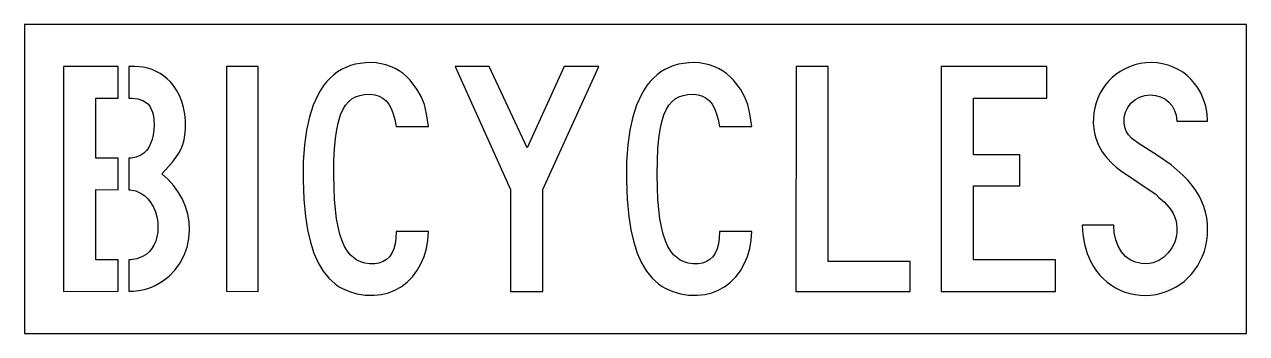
# Model space of a CAD drawing. Header units: inches. Extents: x 0 to 65.2, y 0 to 16.5.
import ezdxf

# ---------------------------------------------------------------- set-up
doc = ezdxf.new("R2010")
doc.units = ezdxf.units.IN
doc.layers.add('CUT', color=1, linetype='CONTINUOUS')
doc.layers.add('SHEET', color=8, linetype='CONTINUOUS')

msp = doc.modelspace()

# ---------------------------------------------------------------- linework, layer by layer
at = {"layer": 'CUT'}
for points in [[(14.878, 8.191), (14.916, 7.174), (15.002, 6.252), (15.116, 5.528), (15.266, 4.877), (15.454, 4.296), (15.68, 3.783), (15.945, 3.337), (16.248, 2.96), (16.589, 2.649), (16.775, 2.518), (16.974, 2.401), (17.348, 2.236), (17.755, 2.121), (18.199, 2.056), (18.672, 2.041), (19.058, 2.079), (19.43, 2.169), (19.783, 2.308), (20.115, 2.497), (20.429, 2.738), (20.713, 3.027), (20.959, 3.354), (21.168, 3.72), (21.336, 4.117), (21.459, 4.541), (21.539, 4.988), (21.572, 5.45), (19.848, 5.451), (19.829, 5.088), (19.786, 4.79), (19.715, 4.524), (19.614, 4.294), (19.486, 4.104), (19.328, 3.951), (19.145, 3.839), (18.93, 3.763), (18.699, 3.728), (18.433, 3.729), (18.181, 3.763), (17.952, 3.83), (17.748, 3.925), (17.563, 4.051), (17.395, 4.208), (17.245, 4.396), (17.091, 4.652), (16.956, 4.952), (16.841, 5.297), (16.744, 5.689), (16.665, 6.129), (16.603, 6.623), (16.558, 7.168), (16.53, 7.771), (16.518, 8.51), (16.527, 9.243), (16.556, 9.869), (16.604, 10.415), (16.672, 10.893), (16.762, 11.31), (16.874, 11.67), (17.009, 11.971), (17.145, 12.192), (17.301, 12.375), (17.478, 12.523), (17.676, 12.635), (17.904, 12.716), (18.162, 12.764), (18.459, 12.776), (18.71, 12.749), (18.933, 12.68), (19.13, 12.573), (19.304, 12.425), (19.456, 12.236), (19.583, 12.008), (19.692, 11.735), (19.776, 11.43), (19.848, 11.051), (21.572, 11.051), (21.474, 11.722), (21.353, 12.23), (21.189, 12.652), (20.959, 13.044), (20.588, 13.531), (20.414, 13.71), (20.224, 13.874), (20.012, 14.024), (19.788, 14.153), (19.552, 14.259), (19.302, 14.344), (19.041, 14.406), (18.775, 14.445), (18.502, 14.46), (18.21, 14.453), (17.929, 14.424), (17.66, 14.373), (17.403, 14.3), (17.159, 14.207), (16.932, 14.095), (16.717, 13.963), (16.514, 13.811), (16.322, 13.639), (16.142, 13.447), (15.974, 13.235), (15.818, 13.004), (15.674, 12.754), (15.422, 12.198), (15.216, 11.563), (15.059, 10.851), (14.95, 10.07), (14.888, 9.174)], [(32.142, 8.191), (32.181, 7.174), (32.266, 6.252), (32.38, 5.528), (32.53, 4.877), (32.718, 4.296), (32.944, 3.783), (33.21, 3.337), (33.512, 2.96), (33.854, 2.649), (34.04, 2.518), (34.238, 2.401), (34.613, 2.236), (35.019, 2.121), (35.463, 2.056), (35.936, 2.041), (36.322, 2.079), (36.694, 2.169), (37.047, 2.308), (37.379, 2.497), (37.693, 2.738), (37.977, 3.027), (38.224, 3.354), (38.433, 3.72), (38.6, 4.117), (38.724, 4.541), (38.803, 4.988), (38.836, 5.45), (37.112, 5.451), (37.094, 5.088), (37.051, 4.79), (36.979, 4.524), (36.879, 4.294), (36.75, 4.104), (36.592, 3.951), (36.409, 3.839), (36.195, 3.763), (35.963, 3.728), (35.697, 3.729), (35.445, 3.763), (35.216, 3.83), (35.012, 3.925), (34.828, 4.051), (34.659, 4.208), (34.509, 4.396), (34.355, 4.652), (34.22, 4.952), (34.105, 5.297), (34.008, 5.689), (33.929, 6.129), (33.867, 6.623), (33.822, 7.168), (33.794, 7.771), (33.783, 8.51), (33.791, 9.243), (33.82, 9.869), (33.868, 10.415), (33.936, 10.893), (34.026, 11.31), (34.139, 11.67), (34.273, 11.971), (34.41, 12.192), (34.565, 12.375), (34.742, 12.523), (34.941, 12.635), (35.168, 12.716), (35.426, 12.764), (35.723, 12.776), (35.974, 12.749), (36.197, 12.68), (36.394, 12.573), (36.568, 12.425), (36.72, 12.236), (36.848, 12.008), (36.956, 11.735), (37.04, 11.43), (37.112, 11.051), (38.836, 11.051), (38.738, 11.722), (38.617, 12.23), (38.453, 12.652), (38.223, 13.044), (37.852, 13.531), (37.678, 13.71), (37.488, 13.874), (37.276, 14.024), (37.052, 14.153), (36.816, 14.259), (36.566, 14.344), (36.305, 14.406), (36.039, 14.445), (35.766, 14.46), (35.474, 14.453), (35.193, 14.424), (34.924, 14.373), (34.668, 14.3), (34.423, 14.207), (34.196, 14.095), (33.981, 13.963), (33.778, 13.811), (33.586, 13.639), (33.407, 13.447), (33.238, 13.235), (33.082, 13.004), (32.938, 12.754), (32.686, 12.198), (32.481, 11.563), (32.323, 10.851), (32.215, 10.07), (32.152, 9.174)], [(56.48, 5.787), (56.506, 5.28), (56.594, 4.765), (56.739, 4.279), (56.938, 3.826), (57.082, 3.573), (57.241, 3.338), (57.416, 3.121), (57.607, 2.92), (57.812, 2.738), (58.032, 2.575), (58.26, 2.435), (58.502, 2.315), (58.758, 2.214), (59.023, 2.137), (59.297, 2.082), (59.578, 2.049), (59.869, 2.04), (60.148, 2.053), (60.425, 2.091), (60.698, 2.153), (60.958, 2.237), (61.212, 2.343), (61.455, 2.47), (61.689, 2.618), (61.91, 2.786), (62.116, 2.972), (62.31, 3.178), (62.484, 3.397), (62.641, 3.631), (62.78, 3.878), (62.898, 4.135), (62.996, 4.403), (63.072, 4.677), (63.128, 4.96), (63.161, 5.246), (63.172, 5.535), (63.159, 5.864), (63.122, 6.179), (63.058, 6.486), (62.969, 6.784), (62.853, 7.076), (62.712, 7.357), (62.544, 7.633), (62.347, 7.906), (62.113, 8.184), (61.849, 8.458), (61.553, 8.729), (61.222, 9), (60.504, 9.509), (59.455, 10.154), (59.117, 10.415), (58.941, 10.604), (58.82, 10.798), (58.745, 11.008), (58.712, 11.25), (58.722, 11.543), (58.788, 11.816), (58.908, 12.069), (59.077, 12.291), (59.292, 12.476), (59.541, 12.613), (59.815, 12.7), (60.107, 12.734), (60.386, 12.714), (60.652, 12.643), (60.892, 12.523), (61.101, 12.358), (61.272, 12.154), (61.404, 11.913), (61.489, 11.649), (61.532, 11.346), (63.169, 11.346), (63.143, 11.735), (63.07, 12.129), (62.955, 12.501), (62.8, 12.851), (62.651, 13.109), (62.479, 13.348), (62.287, 13.567), (62.073, 13.768), (61.839, 13.945), (61.593, 14.097), (61.33, 14.224), (61.058, 14.323), (60.769, 14.398), (60.472, 14.443), (60.17, 14.46), (59.865, 14.449), (59.569, 14.408), (59.28, 14.34), (58.998, 14.244), (58.727, 14.12), (58.495, 13.987), (58.273, 13.832), (58.07, 13.66), (57.879, 13.469), (57.706, 13.262), (57.554, 13.042), (57.42, 12.809), (57.306, 12.564), (57.213, 12.307), (57.143, 12.044), (57.096, 11.777), (57.071, 11.502), (57.069, 11.225), (57.091, 10.953), (57.136, 10.688), (57.204, 10.43), (57.348, 10.06), (57.542, 9.708), (57.785, 9.376), (58.075, 9.07), (58.29, 8.881), (58.523, 8.705), (60.42, 7.42), (60.56, 7.262), (60.864, 7.006), (61.104, 6.752), (61.229, 6.585), (61.33, 6.415), (61.409, 6.241), (61.468, 6.057), (61.508, 5.855), (61.528, 5.639), (61.526, 5.421), (61.502, 5.215), (61.414, 4.887), (61.269, 4.582), (61.072, 4.307), (60.831, 4.076), (60.56, 3.901), (60.264, 3.783), (59.958, 3.729), (59.637, 3.736), (59.32, 3.804), (59.037, 3.932), (58.787, 4.118), (58.572, 4.363), (58.398, 4.659), (58.269, 5.003), (58.189, 5.383), (58.161, 5.786)], [(2.078, 2.251), (5.01, 2.256), (5.01, 3.938), (3.803, 3.935), (3.803, 7.682), (5.01, 7.679), (5.01, 9.369), (3.803, 9.368), (3.805, 12.566), (5.01, 12.564), (5.01, 14.251), (2.078, 14.251)], [(5.573, 2.257), (5.814, 2.257), (6.116, 2.291), (6.413, 2.354), (6.703, 2.446), (6.98, 2.565), (7.373, 2.792), (7.729, 3.072), (8.046, 3.402), (8.315, 3.775), (8.53, 4.183), (8.686, 4.614), (8.781, 5.066), (8.814, 5.526), (8.791, 5.957), (8.721, 6.378), (8.606, 6.779), (8.443, 7.166), (8.234, 7.536), (7.98, 7.885), (7.682, 8.215), (7.342, 8.522), (7.898, 9.145), (8.089, 9.395), (8.241, 9.626), (8.362, 9.855), (8.457, 10.089), (8.526, 10.332), (8.572, 10.595), (8.6, 10.954), (8.597, 11.354), (8.563, 11.717), (8.499, 12.061), (8.405, 12.389), (8.281, 12.699), (8.127, 12.988), (7.947, 13.251), (7.79, 13.437), (7.618, 13.605), (7.433, 13.755), (7.238, 13.885), (7.03, 13.996), (6.812, 14.088), (6.582, 14.16), (6.347, 14.211), (5.896, 14.251), (5.573, 14.251), (5.573, 12.563), (5.751, 12.563), (6.061, 12.524), (6.32, 12.44), (6.466, 12.358), (6.588, 12.256), (6.69, 12.132), (6.772, 11.986), (6.836, 11.818), (6.882, 11.621), (6.909, 11.399), (6.919, 11.146), (6.908, 10.863), (6.874, 10.602), (6.816, 10.358), (6.737, 10.138), (6.634, 9.94), (6.51, 9.769), (6.366, 9.627), (6.206, 9.516), (5.966, 9.415), (5.697, 9.37), (5.573, 9.369), (5.573, 7.678), (5.638, 7.678), (5.943, 7.615), (6.229, 7.483), (6.421, 7.345), (6.598, 7.172), (6.754, 6.97), (6.886, 6.741), (6.991, 6.492), (7.067, 6.228), (7.113, 5.951), (7.129, 5.666), (7.116, 5.407), (7.076, 5.162), (7.01, 4.932), (6.917, 4.722), (6.801, 4.535), (6.658, 4.368), (6.493, 4.226), (6.31, 4.112), (6.006, 3.995), (5.669, 3.939), (5.573, 3.939)], [(10.793, 2.254), (12.476, 2.251), (12.476, 14.249), (10.795, 14.251)], [(23.004, 14.25), (25.95, 7.682), (25.952, 2.251), (27.676, 2.251), (27.677, 7.684), (30.666, 14.251), (28.814, 14.251), (26.835, 9.915), (24.814, 14.251)], [(41.194, 2.251), (47.298, 2.251), (47.298, 3.85), (42.92, 3.852), (42.92, 14.251), (41.196, 14.251)], [(48.941, 2.251), (55.046, 2.251), (55.046, 3.933), (50.667, 3.935), (50.667, 7.893), (53.15, 7.893), (53.151, 9.533), (50.667, 9.536), (50.667, 12.565), (54.582, 12.567), (54.582, 14.249), (48.943, 14.251)]]:
    msp.add_lwpolyline(points, close=True, dxfattribs=at)
at = {"layer": 'SHEET'}
msp.add_lwpolyline([(0, 0), (65.25, 0), (65.25, 16.5), (0, 16.5)], close=True, dxfattribs=at)

doc.saveas('drawing.dxf')
